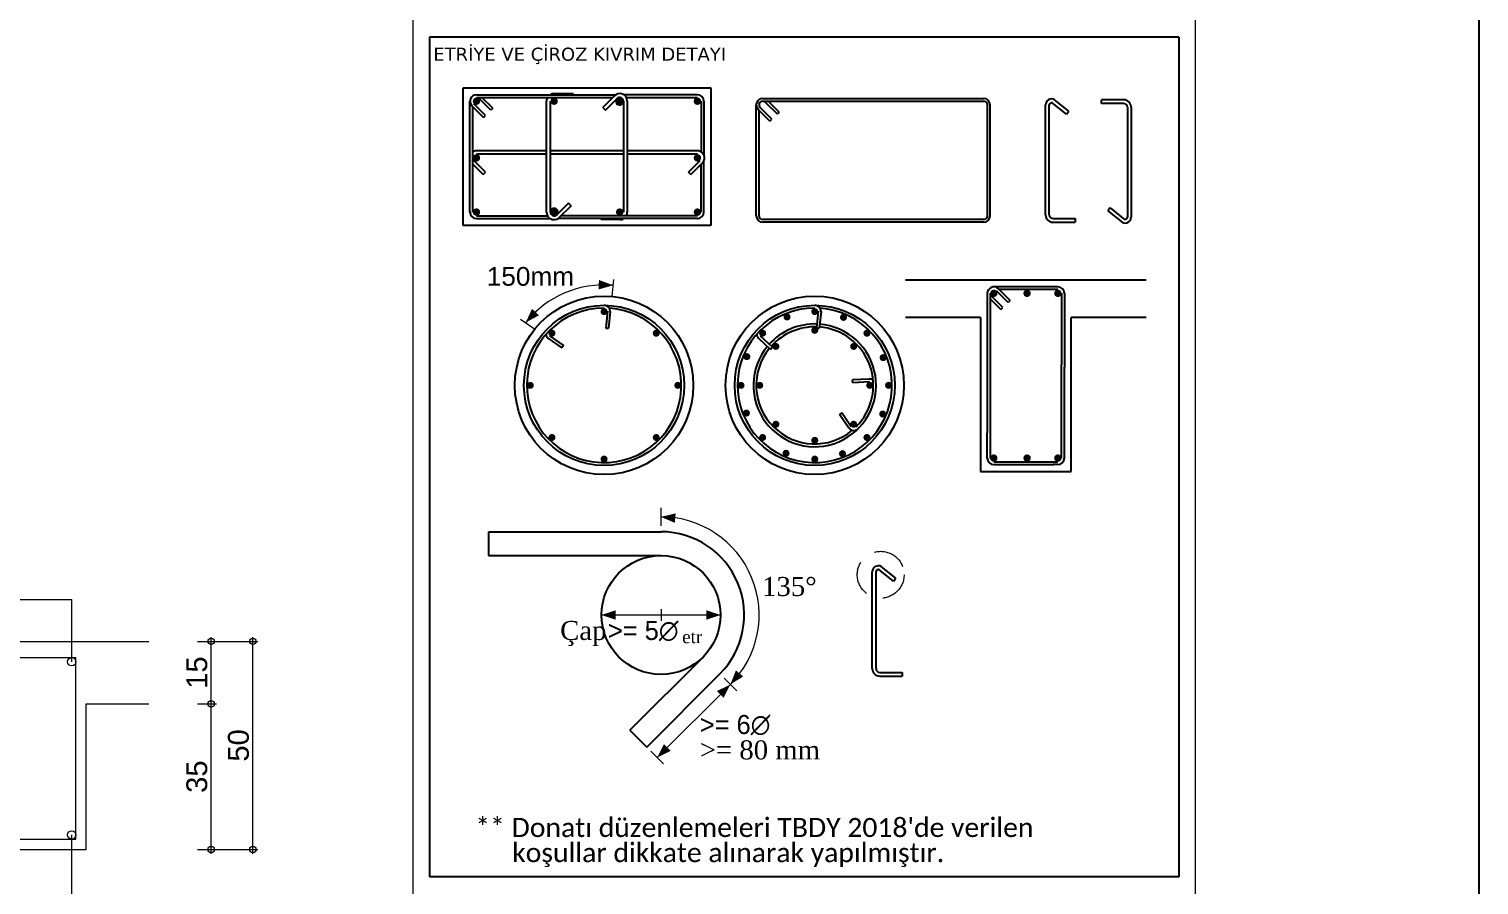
# Model space of a CAD drawing. Header units: millimetres. Extents: x 2232 to 85269, y -3593 to 5869.
# Drawn here: x 55059 to 55581, y -574 to -265 of the extents above; entities that cross this region are included whole.
import ezdxf

# ---------------------------------------------------------------- set-up
doc = ezdxf.new("R2010")
doc.units = ezdxf.units.MM
doc.linetypes.add('HIDDEN2', pattern=[18.75, 12.5, -6.25])
for name, color, linetype in [('Donatı Çizgisi', 7, 'Continuous'), ('Kiriş', 7, 'Continuous'), ('Kolon', 7, 'Continuous'), ('Standart', 7, 'Continuous'), ('Ölçülendirme', 7, 'Continuous')]:
    doc.layers.add(name, color=color, linetype=linetype)
doc.styles.add('arial_1_18', font='arial.ttf', dxfattribs={"height": 0.2})
doc.styles.add('calibri_1_18', font='calibri.ttf', dxfattribs={"height": 0.2})
doc.styles.add('symbol_1_18', font='symbol.ttf', dxfattribs={"height": 0.2})
doc.styles.add('times new roman_1_18', font='times.ttf', dxfattribs={"height": 0.2})
doc.styles.add('verdana_1_18', font='verdana.ttf', dxfattribs={"height": 0.2})

# ---------------------------------------------------------------- blocks, each defined once
blk = doc.blocks.new('IDE792Entity7475')
at = {"layer": 'Donatı Çizgisi', "color": 5, "linetype": 'Continuous', "lineweight": 5}
for points in [[(15312.87, 2097.9), (15332.87, 2097.9)], [(15332.87, 2054.3), (15332.87, 2097.9)], [(15312.87, 2054.3), (15332.87, 2054.3)]]:
    blk.add_lwpolyline(points, dxfattribs=at)
for centre in [(15331.87, 2096.9), (15331.87, 2055.3)]:
    blk.add_circle(centre, 1, dxfattribs=at)
at = {"layer": 'Kiriş', "color": 1, "linetype": 'Continuous', "lineweight": 5}
for points in [[(15295.37, 2101.8), (15350.37, 2101.8)], [(15335.37, 2086.8), (15350.37, 2086.8)], [(15335.37, 2051.8), (15335.37, 2086.8)], [(15310.37, 2051.8), (15335.37, 2051.8)]]:
    blk.add_lwpolyline(points, dxfattribs=at)
at = {"layer": 'Ölçülendirme', "color": 1, "linetype": 'Continuous', "lineweight": 5}
for points in [[(15293.87, 2111.9), (15331.87, 2111.9)], [(15331.87, 2096.9), (15331.87, 2111.9)], [(15362.12, 2101.8), (15376.62, 2101.8)], [(15365.37, 2050.8), (15365.37, 2102.8)], [(15375.37, 2050.8), (15375.37, 2102.8)], [(15362.12, 2086.8), (15366.62, 2086.8)], [(15331.87, 2040.3), (15331.87, 2055.3)], [(15362.12, 2051.8), (15376.62, 2051.8)]]:
    blk.add_lwpolyline(points, dxfattribs=at)
for centre in [(15365.37, 2101.8), (15375.37, 2101.8), (15365.37, 2086.8), (15365.37, 2051.8), (15375.37, 2051.8)]:
    blk.add_circle(centre, 0.75, dxfattribs=at)
at = {"layer": 'Ölçülendirme', "color": 1, "linetype": 'Continuous', "lineweight": 5, "style": 'arial_1_18'}
for s, p in [('15', (15364.41, 2090.42)), ('50', (15374.41, 2072.92)), ('35', (15364.41, 2065.42))]:
    blk.add_text(s, height=5, rotation=90, dxfattribs=at).set_placement(p)

msp = doc.modelspace()

# ---------------------------------------------------------------- hatches: boundary and pattern name
at = {"layer": 'Standart', "linetype": 'Continuous', "lineweight": -3}
h = msp.add_hatch(color=159, dxfattribs=at)
edge = h.paths.add_edge_path(flags=0)
edge.add_arc((55219.98, -291.16), 1.34, 0, 360)
h = msp.add_hatch(color=159, dxfattribs=at)
edge = h.paths.add_edge_path(flags=0)
edge.add_arc((55247.98, -291.16), 1.34, 0, 360)
h = msp.add_hatch(color=159, dxfattribs=at)
edge = h.paths.add_edge_path(flags=0)
edge.add_arc((55271.6, -291.16), 1.34, 0, 360)
h = msp.add_hatch(color=159, dxfattribs=at)
edge = h.paths.add_edge_path(flags=0)
edge.add_arc((55299.6, -291.16), 1.34, 0, 360)
h = msp.add_hatch(color=159, dxfattribs=at)
edge = h.paths.add_edge_path(flags=0)
edge.add_arc((55219.98, -311.58), 1.34, 0, 360)
h = msp.add_hatch(color=159, dxfattribs=at)
edge = h.paths.add_edge_path(flags=0)
edge.add_arc((55299.6, -311.58), 1.34, 0, 360)
h = msp.add_hatch(color=159, dxfattribs=at)
edge = h.paths.add_edge_path(flags=0)
edge.add_arc((55219.98, -331.11), 1.34, 0, 360)
h = msp.add_hatch(color=159, dxfattribs=at)
edge = h.paths.add_edge_path(flags=0)
edge.add_arc((55247.98, -331.11), 1.34, 0, 360)
h = msp.add_hatch(color=159, dxfattribs=at)
edge = h.paths.add_edge_path(flags=0)
edge.add_arc((55271.6, -331.11), 1.34, 0, 360)
h = msp.add_hatch(color=159, dxfattribs=at)
edge = h.paths.add_edge_path(flags=0)
edge.add_arc((55299.6, -331.11), 1.34, 0, 360)
at = {"layer": 'Standart', "linetype": 'Continuous', "lineweight": 5}
for points in [[(55264.12, -355.57), (55264.28, -358.91), (55263.98, -359)], [(55264.12, -355.57), (55269.19, -357.5), (55264.28, -358.91)], [(55242.51, -368.31), (55237.74, -370.89), (55239.88, -366.25)], [(55242.51, -368.31), (55239.88, -366.25), (55240.01, -365.97)], [(55291.45, -443.11), (55286.48, -440.96), (55291.45, -439.77)], [(55291.45, -443.11), (55291.45, -439.77), (55291.75, -439.7)], [(55270.19, -478.03), (55265.05, -476.31), (55270.19, -474.6)], [(55302.77, -478.03), (55302.77, -474.6), (55307.91, -476.31)], [(55313.47, -500.09), (55311.48, -501.32), (55313.47, -496.27)], [(55313.47, -500.09), (55313.47, -496.27), (55316.1, -498.48)], [(55309.06, -506.16), (55309.06, -502.53), (55311.48, -501.32)], [(55309.06, -506.16), (55306.63, -503.74), (55309.06, -502.53)], [(55287.54, -526.47), (55285.12, -527.68), (55287.54, -522.83)], [(55287.54, -526.47), (55287.54, -522.83), (55289.96, -525.26)]]:
    msp.add_hatch(color=1, dxfattribs=at).paths.add_polyline_path(points)
at = {"layer": 'Standart', "linetype": 'Continuous', "lineweight": -3}
h = msp.add_hatch(color=159, dxfattribs=at)
edge = h.paths.add_edge_path(flags=0)
edge.add_arc((55406.4, -360.39), 1.34, 0, 360)
h = msp.add_hatch(color=159, dxfattribs=at)
edge = h.paths.add_edge_path(flags=0)
edge.add_arc((55418.39, -360.39), 1.34, 0, 360)
h = msp.add_hatch(color=159, dxfattribs=at)
edge = h.paths.add_edge_path(flags=0)
edge.add_arc((55429.49, -360.39), 1.34, 0, 360)
h = msp.add_hatch(color=159, dxfattribs=at)
edge = h.paths.add_edge_path(flags=0)
edge.add_arc((55265.97, -366.97), 1.27, 0, 360)
h = msp.add_hatch(color=159, dxfattribs=at)
edge = h.paths.add_edge_path(flags=0)
edge.add_arc((55341.89, -366.97), 1.27, 0, 360)
h = msp.add_hatch(color=159, dxfattribs=at)
edge = h.paths.add_edge_path(flags=0)
edge.add_arc((55331.9, -368.92), 1.27, 0, 360)
h = msp.add_hatch(color=159, dxfattribs=at)
edge = h.paths.add_edge_path(flags=0)
edge.add_arc((55352.24, -369.07), 1.27, 0, 360)
h = msp.add_hatch(color=159, dxfattribs=at)
edge = h.paths.add_edge_path(flags=0)
edge.add_arc((55247.18, -374.76), 1.27, 0, 360)
h = msp.add_hatch(color=159, dxfattribs=at)
edge = h.paths.add_edge_path(flags=0)
edge.add_arc((55284.76, -374.76), 1.27, 0, 360)
h = msp.add_hatch(color=159, dxfattribs=at)
edge = h.paths.add_edge_path(flags=0)
edge.add_arc((55323.1, -374.76), 1.27, 0, 360)
h = msp.add_hatch(color=159, dxfattribs=at)
edge = h.paths.add_edge_path(flags=0)
edge.add_arc((55341.89, -373.73), 1.27, 0, 360)
h = msp.add_hatch(color=159, dxfattribs=at)
edge = h.paths.add_edge_path(flags=0)
edge.add_arc((55360.68, -374.76), 1.27, 0, 360)
h = msp.add_hatch(color=159, dxfattribs=at)
edge = h.paths.add_edge_path(flags=0)
edge.add_arc((55327.87, -379.53), 1.27, 0, 360)
h = msp.add_hatch(color=159, dxfattribs=at)
edge = h.paths.add_edge_path(flags=0)
edge.add_arc((55355.91, -379.53), 1.27, 0, 360)
h = msp.add_hatch(color=159, dxfattribs=at)
edge = h.paths.add_edge_path(flags=0)
edge.add_arc((55317.41, -383.2), 1.27, 0, 360)
h = msp.add_hatch(color=159, dxfattribs=at)
edge = h.paths.add_edge_path(flags=0)
edge.add_arc((55366.52, -383.56), 1.27, 0, 360)
h = msp.add_hatch(color=159, dxfattribs=at)
edge = h.paths.add_edge_path(flags=0)
edge.add_arc((55239.39, -393.55), 1.27, 0, 360)
h = msp.add_hatch(color=159, dxfattribs=at)
edge = h.paths.add_edge_path(flags=0)
edge.add_arc((55292.55, -393.55), 1.27, 0, 360)
h = msp.add_hatch(color=159, dxfattribs=at)
edge = h.paths.add_edge_path(flags=0)
edge.add_arc((55315.31, -393.55), 1.27, 0, 360)
h = msp.add_hatch(color=159, dxfattribs=at)
edge = h.paths.add_edge_path(flags=0)
edge.add_arc((55322.06, -393.55), 1.27, 0, 360)
h = msp.add_hatch(color=159, dxfattribs=at)
edge = h.paths.add_edge_path(flags=0)
edge.add_arc((55361.71, -393.55), 1.27, 0, 360)
h = msp.add_hatch(color=159, dxfattribs=at)
edge = h.paths.add_edge_path(flags=0)
edge.add_arc((55368.47, -393.55), 1.27, 0, 360)
h = msp.add_hatch(color=159, dxfattribs=at)
edge = h.paths.add_edge_path(flags=0)
edge.add_arc((55317.26, -403.54), 1.27, 0, 360)
h = msp.add_hatch(color=159, dxfattribs=at)
edge = h.paths.add_edge_path(flags=0)
edge.add_arc((55327.87, -407.57), 1.27, 0, 360)
h = msp.add_hatch(color=159, dxfattribs=at)
edge = h.paths.add_edge_path(flags=0)
edge.add_arc((55355.91, -407.57), 1.27, 0, 360)
h = msp.add_hatch(color=159, dxfattribs=at)
edge = h.paths.add_edge_path(flags=0)
edge.add_arc((55366.37, -403.9), 1.27, 0, 360)
h = msp.add_hatch(color=159, dxfattribs=at)
edge = h.paths.add_edge_path(flags=0)
edge.add_arc((55247.18, -412.34), 1.27, 0, 360)
h = msp.add_hatch(color=159, dxfattribs=at)
edge = h.paths.add_edge_path(flags=0)
edge.add_arc((55284.76, -412.34), 1.27, 0, 360)
h = msp.add_hatch(color=159, dxfattribs=at)
edge = h.paths.add_edge_path(flags=0)
edge.add_arc((55323.1, -412.34), 1.27, 0, 360)
h = msp.add_hatch(color=159, dxfattribs=at)
edge = h.paths.add_edge_path(flags=0)
edge.add_arc((55341.89, -413.37), 1.27, 0, 360)
h = msp.add_hatch(color=159, dxfattribs=at)
edge = h.paths.add_edge_path(flags=0)
edge.add_arc((55360.68, -412.34), 1.27, 0, 360)
h = msp.add_hatch(color=159, dxfattribs=at)
edge = h.paths.add_edge_path(flags=0)
edge.add_arc((55331.54, -418.03), 1.27, 0, 360)
h = msp.add_hatch(color=159, dxfattribs=at)
edge = h.paths.add_edge_path(flags=0)
edge.add_arc((55351.88, -418.18), 1.27, 0, 360)
h = msp.add_hatch(color=159, dxfattribs=at)
edge = h.paths.add_edge_path(flags=0)
edge.add_arc((55265.97, -420.13), 1.27, 0, 360)
h = msp.add_hatch(color=159, dxfattribs=at)
edge = h.paths.add_edge_path(flags=0)
edge.add_arc((55341.89, -420.13), 1.27, 0, 360)
h = msp.add_hatch(color=159, dxfattribs=at)
edge = h.paths.add_edge_path(flags=0)
edge.add_arc((55406.4, -419.76), 1.34, 0, 360)
h = msp.add_hatch(color=159, dxfattribs=at)
edge = h.paths.add_edge_path(flags=0)
edge.add_arc((55418.39, -419.76), 1.34, 0, 360)
h = msp.add_hatch(color=159, dxfattribs=at)
edge = h.paths.add_edge_path(flags=0)
edge.add_arc((55429.49, -419.76), 1.34, 0, 360)

# ---------------------------------------------------------------- linework, layer by layer
msp.add_line((55581.24, 906.6), (55581.24, -3593.4))
at = {"layer": 'Kolon', "color": 33, "linetype": 'Continuous', "lineweight": -3}
for centre in [(55265.97, -393.55), (55341.89, -393.55)]:
    msp.add_circle(centre, 32.15, dxfattribs=at)
at = {"layer": 'Kolon', "color": 1, "linetype": 'Continuous', "lineweight": 5}
msp.add_arc((55265.97, -393.55), 36.2, 84.8949, 141.2471, dxfattribs=at)
at = {"layer": 'Standart', "color": 250, "linetype": 'Continuous', "lineweight": 5}
for points in [[(55197.1, 29.55), (55197.1, -1814.88)], [(55479.1, -1814.88), (55479.1, 29.55)]]:
    msp.add_lwpolyline(points, dxfattribs=at)
at = {"layer": 'Standart', "color": 254, "linetype": 'Continuous', "lineweight": -3}
for points in [[(55203.1, -268.14), (55203.1, -570.61)], [(55473.1, -268.14), (55203.1, -268.14)], [(55473.1, -268.14), (55473.1, -570.61)], [(55473.1, -570.61), (55203.1, -570.61)]]:
    msp.add_lwpolyline(points, dxfattribs=at)
at = {"layer": 'Standart', "color": 33, "linetype": 'Continuous', "lineweight": -3}
for points in [[(55215.17, -335.92), (55215.17, -286.35)], [(55215.17, -286.35), (55304.41, -286.35)], [(55304.41, -286.35), (55304.41, -335.92)], [(55304.41, -335.92), (55215.17, -335.92)], [(55401.6, -355.59), (55374.6, -355.59)], [(55461.3, -355.59), (55401.6, -355.59)], [(55401.6, -369.09), (55374.6, -369.09)], [(55401.6, -369.09), (55401.6, -424.57)], [(55434.3, -424.57), (55434.3, -369.09)], [(55461.3, -369.09), (55434.3, -369.09)], [(55401.6, -424.57), (55434.3, -424.57)]]:
    msp.add_lwpolyline(points, dxfattribs=at)
at = {"layer": 'Standart', "color": 159, "linetype": 'Continuous', "lineweight": -3}
for points in [[(55217.65, -331.11), (55217.65, -291.16)], [(55223.24, -296.31), (55219.03, -292.1)], [(55219.98, -288.83), (55270.26, -288.83)], [(55219.98, -289.82), (55269.17, -289.82)], [(55225.13, -294.42), (55220.93, -290.21)], [(55225.84, -293.71), (55221.94, -289.82)], [(55245.25, -331.11), (55245.25, -291.16)], [(55246.64, -331.11), (55246.64, -291.16)], [(55247.98, -288.43), (55254.67, -288.43)], [(55254.67, -288.43), (55254.67, -288.83)], [(55265.47, -293.43), (55269.61, -289.39)], [(55266.45, -294.42), (55270.66, -290.21)], [(55272.94, -291.16), (55272.94, -331.11)], [(55299.6, -288.83), (55273.02, -288.83)], [(55273.98, -289.82), (55299.6, -289.82)], [(55274.33, -291.16), (55274.33, -331.11)], [(55300.94, -291.16), (55300.94, -309.44)], [(55301.93, -291.16), (55301.93, -310.6)], [(55320.81, -332.45), (55320.81, -292.49)], [(55323.14, -290.16), (55402.76, -290.16)], [(55323.14, -291.16), (55402.76, -291.16)], [(55323.7, -291.16), (55328.3, -295.75)], [(55329, -295.05), (55325.1, -291.16)], [(55404.1, -332.45), (55404.1, -292.49)], [(55405.09, -332.45), (55405.09, -292.49)], [(55222.54, -297.01), (55218.33, -292.8)], [(55218.64, -331.11), (55218.64, -293.11)], [(55222.54, -297.01), (55223.24, -296.31)], [(55225.84, -293.71), (55225.13, -294.42)], [(55265.47, -293.43), (55266.45, -294.42)], [(55325.7, -298.35), (55321.49, -294.14)], [(55321.8, -332.45), (55321.8, -294.45)], [(55326.4, -297.65), (55322.2, -293.44)], [(55325.7, -298.35), (55326.4, -297.65)], [(55329, -295.05), (55328.3, -295.75)], [(55223.24, -316.73), (55219.03, -312.53)], [(55245.25, -309.05), (55219.98, -309.05)], [(55245.25, -310.24), (55219.98, -310.24)], [(55273.02, -309.05), (55246.64, -309.05)], [(55273.02, -310.24), (55246.64, -310.24)], [(55299.6, -309.05), (55274.41, -309.05)], [(55299.61, -310.24), (55274.41, -310.24)], [(55296.34, -316.73), (55300.55, -312.53)], [(55297.18, -317.58), (55301.42, -313.34)], [(55301.93, -331.11), (55301.93, -312.56)], [(55222.4, -317.58), (55218.64, -313.82)], [(55222.4, -317.58), (55223.24, -316.73)], [(55297.18, -317.58), (55296.34, -316.73)], [(55300.94, -331.11), (55300.94, -313.82)], [(55253.13, -327.85), (55248.93, -332.06)], [(55254.11, -328.84), (55249.39, -333.44)], [(55254.11, -328.84), (55253.13, -327.85)], [(55219.98, -332.45), (55245.6, -332.45)], [(55219.98, -333.44), (55246.56, -333.44)], [(55299.6, -333.44), (55249.39, -333.44)], [(55299.6, -332.45), (55250.41, -332.45)], [(55264.91, -333.84), (55264.91, -333.44)], [(55271.6, -333.84), (55264.91, -333.84)], [(55402.76, -333.79), (55323.14, -333.79)], [(55402.76, -334.78), (55323.14, -334.78)], [(55404.07, -360.39), (55404.07, -410.67)], [(55405.07, -360.39), (55405.07, -409.59)], [(55429.49, -358.06), (55406.4, -358.06)], [(55411.56, -363.66), (55407.35, -359.45)], [(55412.26, -362.95), (55408.05, -358.75)], [(55429.49, -359.06), (55408.36, -359.06)], [(55430.83, -360.39), (55430.83, -386.02)], [(55431.82, -360.39), (55431.82, -386.98)], [(55408.96, -366.25), (55405.07, -362.35)], [(55409.66, -365.55), (55405.46, -361.34)], [(55408.96, -366.25), (55409.66, -365.55)], [(55412.26, -362.95), (55411.56, -363.66)], [(55267.21, -366.84), (55266.57, -372.89)], [(55268.22, -366.95), (55267.57, -372.99)], [(55343.13, -366.84), (55342.49, -372.89)], [(55344.14, -366.95), (55343.49, -372.99)], [(55246.34, -375.69), (55251.29, -379.21)], [(55266.57, -372.89), (55267.57, -372.99)], [(55322.26, -375.69), (55326.66, -379.85)], [(55342.49, -372.89), (55343.49, -372.99)], [(55245.75, -376.52), (55250.71, -380.03)], [(55251.29, -379.21), (55250.71, -380.03)], [(55321.67, -376.52), (55325.97, -380.59)], [(55326.66, -379.85), (55325.97, -380.59)], [(55430.83, -419.76), (55430.83, -386.02)], [(55361.42, -391.3), (55355.5, -391.61)], [(55355.57, -392.62), (55355.5, -391.61)], [(55431.82, -419.76), (55431.82, -386.98)], [(55361.61, -392.3), (55355.57, -392.62)], [(55351.62, -403.45), (55350.79, -404.02)], [(55354.21, -409.04), (55350.79, -404.02)], [(55355.04, -408.47), (55351.62, -403.45)], [(55404.07, -419.76), (55404.07, -410.67)], [(55405.07, -409.59), (55405.07, -419.76)], [(55406.4, -421.1), (55429.22, -421.1)], [(55406.4, -422.09), (55428.06, -422.09)], [(55429.49, -422.09), (55427.81, -422.09)], [(55429.49, -421.1), (55429.07, -421.1)], [(55224.34, -446.31), (55286.48, -446.31)], [(55224.34, -454.89), (55286.48, -454.89)], [(55371.05, -463), (55365.81, -458.85)], [(55362.61, -495.64), (55362.61, -460.72)], [(55363.96, -495.64), (55363.96, -460.72)], [(55370.21, -464.06), (55364.98, -459.91)], [(55370.21, -464.06), (55371.05, -463)], [(55275.27, -517.83), (55301.63, -491.47)], [(55281.33, -523.89), (55307.69, -497.53)], [(55365.31, -496.99), (55373.33, -496.99)], [(55365.31, -498.34), (55373.33, -498.34)], [(55373.33, -496.99), (55373.33, -498.34)], [(55275.27, -517.83), (55281.33, -523.89)]]:
    msp.add_lwpolyline(points, dxfattribs=at)
at = {"layer": 'Standart', "color": 8, "linetype": 'Continuous', "lineweight": -3}
for points in [[(55425.05, -332.08), (55425.05, -292.49)], [(55426.4, -332.08), (55426.4, -292.49)], [(55432.65, -295.84), (55427.42, -291.69)], [(55433.49, -294.78), (55428.25, -290.63)], [(55445.18, -291.99), (55445.18, -290.64)], [(55453.2, -290.64), (55445.18, -290.64)], [(55453.2, -291.99), (55445.18, -291.99)], [(55432.65, -295.84), (55433.49, -294.78)], [(55454.55, -293.34), (55454.55, -332.93)], [(55455.9, -293.34), (55455.9, -332.93)], [(55427.75, -333.43), (55435.77, -333.43)], [(55435.77, -333.43), (55435.77, -334.78)], [(55448.3, -329.59), (55447.46, -330.65)], [(55447.46, -330.65), (55452.7, -334.79)], [(55448.3, -329.59), (55453.53, -333.74)], [(55427.75, -334.78), (55435.77, -334.78)], [(55224.34, -446.31), (55224.34, -454.89)]]:
    msp.add_lwpolyline(points, dxfattribs=at)
at = {"layer": 'Standart', "color": 1, "linetype": 'Continuous', "lineweight": 5}
for points in [[(55269.41, -355.42), (55268.77, -361.46)], [(55235.9, -369.73), (55240.85, -373.24)], [(55286.48, -444.17), (55286.48, -437.74)], [(55286.48, -474.17), (55286.48, -478.46)], [(55265.05, -476.31), (55307.91, -476.31)], [(55311.48, -501.32), (55285.12, -527.68)], [(55309.21, -499.04), (55313.75, -503.59)], [(55282.84, -525.41), (55287.39, -529.95)]]:
    msp.add_lwpolyline(points, dxfattribs=at)
at = {"layer": 'Standart', "color": 159, "linetype": 'Continuous', "lineweight": -3}
for centre, radius in [((55265.97, -393.55), 28.86), ((55341.89, -393.55), 28.86), ((55286.48, -476.31), 21.43)]:
    msp.add_circle(centre, radius, dxfattribs=at)
at = {"layer": 'Standart', "color": 1, "linetype": 'HIDDEN2', "lineweight": 5}
msp.add_circle((55365.64, -461.8), 8.44, dxfattribs=at)
at = {"layer": 'Standart', "color": 159, "linetype": 'Continuous', "lineweight": -3}
for centre, radius, start, end in [((55219.98, -291.16), 2.33, 90, 225), ((55247.98, -291.16), 2.73, 150.5996, 180), ((55247.98, -291.16), 2.73, 90, 121.2904), ((55271.66, -291.1), 2.67, 358.7681, 140.2846), ((55271.6, -291.16), 1.34, 135, 0), ((55271.6, -291.16), 1.34, 0, 135), ((55299.6, -291.16), 2.33, 0, 90), ((55323.14, -292.49), 2.33, 90, 225), ((55323.14, -292.49), 1.34, 90, 225), ((55402.76, -292.49), 2.33, 0, 90), ((55402.76, -292.49), 1.34, 0, 90), ((55219.98, -311.58), 2.53, 157.1565, 202.8435), ((55219.98, -311.58), 2.53, 90, 121.9657), ((55299.6, -311.58), 2.53, 58.0343, 90), ((55299.6, -311.58), 2.53, 316.0409, 58.0266), ((55219.98, -331.11), 2.33, 180, 270), ((55247.98, -331.11), 2.73, 180, 209.4004), ((55247.98, -331.11), 2.73, 209.4004, 301.2904), ((55247.98, -331.11), 1.34, 315, 180), ((55247.98, -331.11), 1.34, 180, 315), ((55271.6, -331.11), 2.73, 270, 301.2904), ((55271.6, -331.11), 2.73, 330.5996, 0), ((55299.6, -331.11), 2.33, 270, 360), ((55323.14, -332.45), 2.33, 180, 270), ((55323.14, -332.45), 1.34, 180, 270), ((55402.76, -332.45), 2.33, 270, 360), ((55402.76, -332.45), 1.34, 270, 0), ((55406.4, -360.39), 2.33, 45, 180), ((55429.49, -360.39), 2.33, 360, 90), ((55265.97, -393.55), 27.84, 90, 86.0958), ((55265.92, -366.99), 2.3, 1.0431, 88.6829), ((55341.89, -393.55), 27.84, 90, 86.0958), ((55341.84, -366.99), 2.3, 1.0431, 88.6829), ((55247.18, -374.89), 2.17, 187.7993, 228.7607), ((55341.89, -393.55), 22.11, 140.538, 85.4315), ((55323.1, -374.89), 2.17, 187.7993, 228.7607), ((55341.89, -393.55), 22.11, 88.0592, 137.9228), ((55341.89, -393.55), 21.09, 88.2587, 137.9832), ((55341.89, -393.55), 21.09, 315, 85.5045), ((55341.89, -393.55), 21.09, 140.7276, 309.8093), ((55361.61, -393.46), 2.17, 54.1941, 95.1556), ((55355.93, -407.52), 2.3, 221.3966, 309.0364), ((55406.4, -419.76), 2.33, 180, 270), ((55429.49, -419.76), 2.33, 270, 0), ((55286.48, -476.31), 30, 315, 90), ((55364.76, -460.72), 2.14, 60.4053, 180), ((55364.76, -460.72), 0.793, 60.4053, 180), ((55365.31, -495.64), 2.7, 180, 270), ((55365.31, -495.64), 1.35, 180, 270)]:
    msp.add_arc(centre, radius, start, end, dxfattribs=at)
at = {"layer": 'Standart', "color": 8, "linetype": 'Continuous', "lineweight": -3}
for centre, radius, start, end in [((55427.2, -292.49), 2.14, 60.4053, 180), ((55427.2, -292.49), 0.793, 60.4053, 180), ((55453.2, -293.34), 2.7, 0, 90), ((55453.2, -293.34), 1.35, 0, 90), ((55427.75, -332.08), 2.7, 180, 270), ((55427.75, -332.08), 1.35, 180, 270), ((55453.75, -332.93), 2.14, 240.4053, 0), ((55453.75, -332.93), 0.793, 240.4053, 0)]:
    msp.add_arc(centre, radius, start, end, dxfattribs=at)
at = {"layer": 'Standart', "color": 1, "linetype": 'Continuous', "lineweight": 5}
msp.add_arc((55286.48, -476.31), 35.36, 315, 90, dxfattribs=at)

# ---------------------------------------------------------------- block references
at = {"layer": 'Standart', "xscale": 1.5, "yscale": 1.5, "zscale": 1.5}
msp.add_blockref('IDE792Entity7475', (32076.33, -3638.52), dxfattribs=at)

# ---------------------------------------------------------------- texts
at = {"layer": 'Standart', "color": 1, "linetype": 'Continuous', "lineweight": -3, "style": 'verdana_1_18'}
msp.add_text('ETRİYE VE ÇİROZ KIVRIM DETAYI', height=4.7143, dxfattribs=at).set_placement((55204.43, -276.57))
at = {"layer": 'Standart', "color": 254, "linetype": 'Continuous', "lineweight": -3, "style": 'arial_1_18'}
msp.add_text('150mm', height=6.75, dxfattribs=at).set_placement((55223.7, -357.66))
at = {"layer": 'Standart', "color": 254, "linetype": 'Continuous', "lineweight": 5}
for s, height, style, p in [('135°', 6.857, 'times new roman_1_18', (55322.91, -469.46)), ('Çap', 6.857, 'times new roman_1_18', (55250.14, -485.31)), ('>= 5Æ', 6.857, 'symbol_1_18', (55267.34, -485.31)), ('etr', 4.571, 'times new roman_1_18', (55294.08, -486.46)), ('>= 6Æ', 6.857, 'symbol_1_18', (55300.44, -519.21)), ('>= 80 mm', 6.857, 'times new roman_1_18', (55300.44, -528.36)), ("** Donatı düzenlemeleri TBDY 2018'de verilen ", 6.8571, 'calibri_1_18', (55219.57, -556.32)), ('koşullar dikkate alınarak yapılmıştır.', 6.8571, 'calibri_1_18', (55232.87, -565.37))]:
    msp.add_text(s, height=height, dxfattribs=dict(at, style=style)).set_placement(p)

doc.saveas('drawing.dxf')
